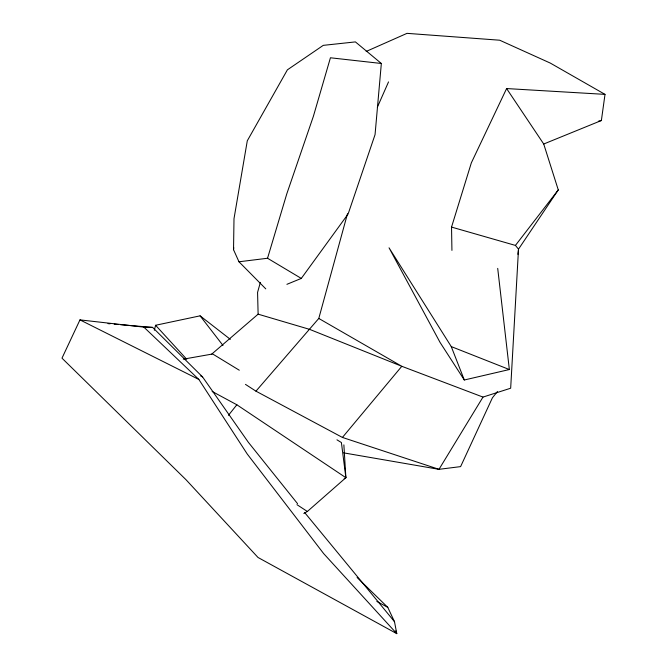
<?xml version="1.0" encoding="UTF-8"?>
<svg xmlns="http://www.w3.org/2000/svg" width="667" height="667" viewBox="0 0 667 667"><rect width="100%" height="100%" fill="white"/><g stroke="black" fill="none" stroke-linecap="round" stroke-linejoin="round"><path stroke-width="1" d="M265.774 288.869L238.978 261.781L233.533 249.7L234 218.693L247.29 140.795L287.394 69.835L323.27 45.356L355.411 41.904L381.341 63.482L375.054 134.617L348.132 213.974L301.301 278.422L286.902 284.325M233.533 249.7L233.767 247.657M517.9 254.31L518.509 249.158L558.271 189.912L543.722 144.014L506.603 88.561L471.344 162.84L451.534 227.088L451.934 250.392M543.722 144.014L601.376 120.527L605.011 94.372L550.292 63.082L499.691 40.212L407.012 33.35L366.183 51.442M154.335 330.257L155.586 325.271L200.083 315.841L230.348 339.353M245.464 384.375L255.953 391.162L318.784 318.451L347.515 213.665M260.355 282.408L257.57 292.396L258.121 314.165L211.656 354.185M238.978 261.781L267.542 258.254L286.785 193.88L313.382 116.308L330.432 57.779L381.341 63.482M377.339 107.254L388.527 81.908M297.549 503.668L248.382 442.338L202.56 376.913L152.626 327.405L143.864 327.122L79.965 319.885L61.989 358.162L186.093 479.806L258.012 557.47L396.782 633.65L394.48 621.661L387.785 607.37L357.095 577.48M451.534 227.088L515.433 245.423L518.509 249.158L510.672 388.219L482.991 397.09L438.994 469.326L343.513 452.843M515.433 245.423L558.271 189.912M228.439 415.316L236.852 404.777L345.881 477.689L307.362 511.481L303.81 513.44M497.49 391.496L492.421 397.79L460.605 466.617L438.994 469.326L342.421 437.435L255.953 391.162M342.421 437.435L401.801 366.291L482.991 397.09M344.172 478.714L345.881 477.689L343.872 444.872M598.341 121.236L601.376 120.527M464.307 379.998L451.259 346.59L389.036 247.807L440.053 342.404L464.307 379.998L509.355 369.535L497.707 268.376M183.275 359.171L212.656 353.977L239.295 370.227M506.603 88.561L605.011 94.372M107.979 323.628L110.055 323.803M114.207 324.154L118.359 324.512M120.435 324.687L152.626 327.405M258.121 314.165L309.621 329.365L401.801 366.291L318.784 318.451M451.259 346.59L509.355 369.535M200.709 375.988L202.56 376.913M79.965 319.885L198.866 379.456L247.215 453.977L323.653 553.585L396.782 633.65L395.823 630.815M212.139 391.446L236.852 404.777M376.855 601.442L387.785 607.37M267.542 258.254L301.301 278.422M336.96 439.828L341.396 442.538L345.881 477.689M296.965 504.669L307.362 511.481M143.864 327.122L198.866 379.456M155.586 325.271L186.76 359.313M394.48 621.661L304.661 512.548M200.083 315.841L222.986 345.448"/></g></svg>
